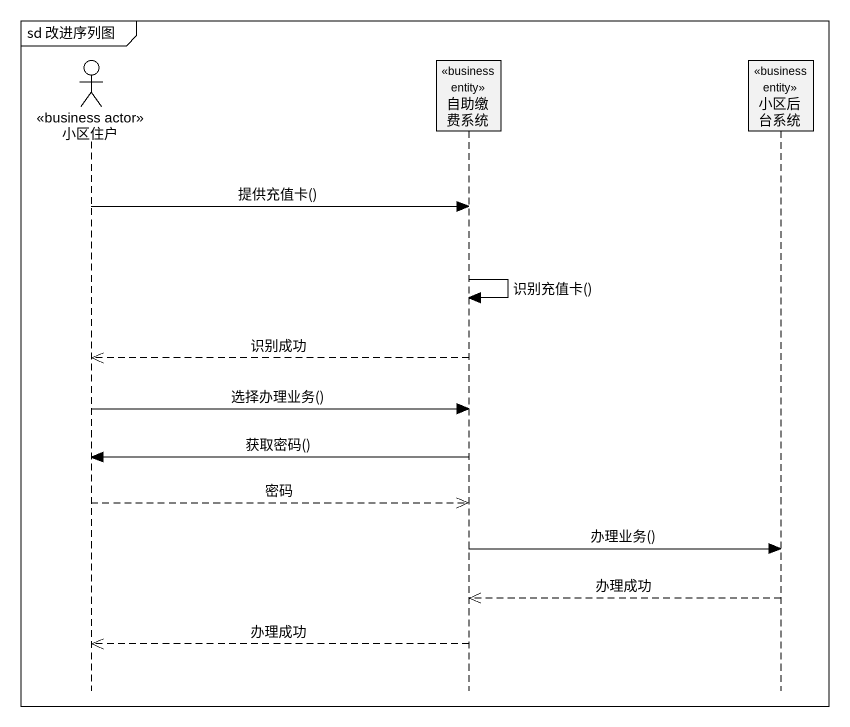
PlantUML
@startuml
mainframe sd 改进序列图
hide footbox
actor 小区住户 <<business actor>>
participant 自助缴费系统 <<business entity>>
participant 小区后台系统 <<business entity>>

小区住户 -> 自助缴费系统 : 提供充值卡()
自助缴费系统 -> 自助缴费系统 : 识别充值卡()
自助缴费系统 -->> 小区住户 : 识别成功
小区住户 -> 自助缴费系统 : 选择办理业务()
自助缴费系统 -> 小区住户 : 获取密码()
小区住户 -->> 自助缴费系统 : 密码
自助缴费系统 -> 小区后台系统 : 办理业务()
小区后台系统 -->> 自助缴费系统 : 办理成功
自助缴费系统 -->> 小区住户 : 办理成功
@enduml
